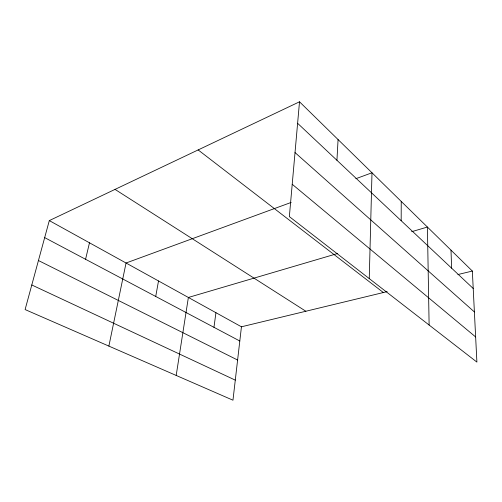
<?xml version="1.0" encoding="UTF-8"?>
<svg xmlns="http://www.w3.org/2000/svg" width="502" height="502" viewBox="0 0 502 502"><rect width="100%" height="100%" fill="white"/><g stroke="black" fill="none" stroke-linecap="round" stroke-linejoin="round"><path stroke-width="0.75" d="M401.18 220.723L401.23 201.409M369.252 278.597L371.995 172.776L355.843 178.706M336.942 160.301L338.072 139.556M299.512 101.799L289.353 216.613L476.9 362.099L472.344 271.055L299.512 101.799L49.309 220.598L25.1 309.565L232.966 400.201L241.443 326.796L49.309 220.598M213.965 327.323L215.935 312.696M176.183 375.446L188.375 297.466L337.746 253.466M155.72 296.462L158.513 280.957M108.878 346.091L126.046 263.01L291.235 202.406M85.572 259.289L89.481 242.799M411.615 231.704L427.415 227.048L429.122 325.039M241.443 326.796L387.167 291.618M457.893 274.544L472.344 271.055M31.789 284.973L235.281 380.133M38.441 260.525L237.609 360.022M44.678 237.615L239.805 341.015M115.027 189.392L305.862 311.246M198.146 149.922L383.365 292.534M292.214 184.265L475.645 336.949M295.019 152.577L474.39 311.937M297.611 123.297L473.217 288.487M450.997 250.147L451.624 268.175"/></g></svg>
